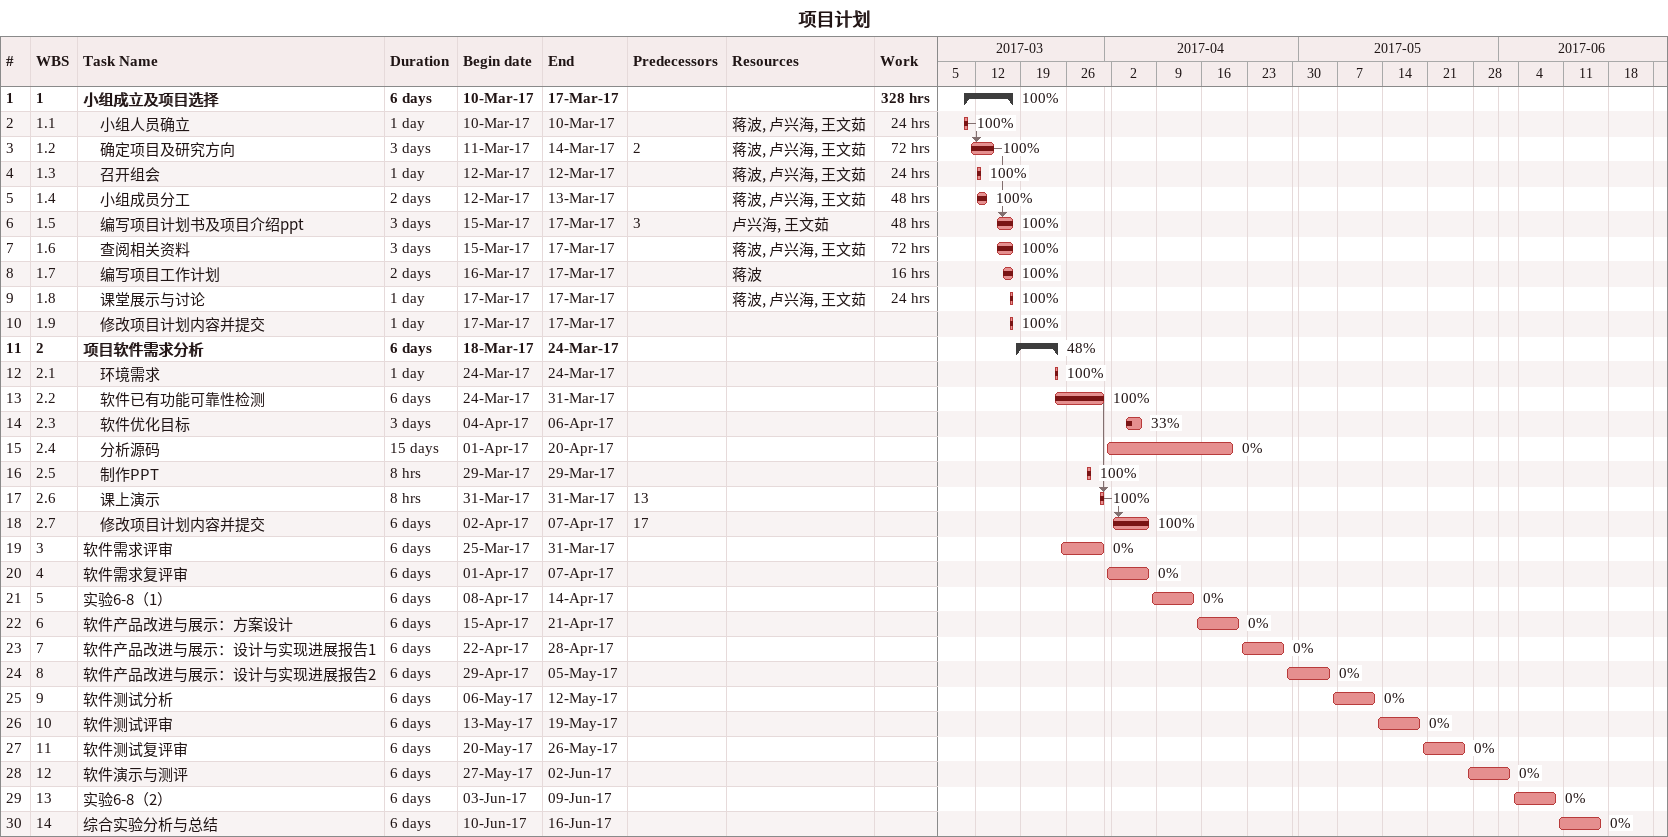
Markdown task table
项目计划

| ID | WBS | Task | Duration | Start | Finish | Predecessors | Resources | % complete | Work (h) |
|---|---|---|---|---|---|---|---|---|---|
| 1 | 1 | **小组成立及项目选择** | 6d | 2017-03-10 | 2017-03-17 |  |  | 100 | 328 |
| 2 | 1.1 | 小组人员确立 | 1d | 2017-03-10 | 2017-03-10 |  | 蒋波, 卢兴海, 王文茹 | 100 | 24 |
| 3 | 1.2 | 确定项目及研究方向 | 3d | 2017-03-11 | 2017-03-14 | 2 | 蒋波, 卢兴海, 王文茹 | 100 | 72 |
| 4 | 1.3 | 召开组会 | 1d | 2017-03-12 | 2017-03-12 |  | 蒋波, 卢兴海, 王文茹 | 100 | 24 |
| 5 | 1.4 | 小组成员分工 | 2d | 2017-03-12 | 2017-03-13 |  | 蒋波, 卢兴海, 王文茹 | 100 | 48 |
| 6 | 1.5 | 编写项目计划书及项目介绍ppt | 3d | 2017-03-15 | 2017-03-17 | 3 | 卢兴海, 王文茹 | 100 | 48 |
| 7 | 1.6 | 查阅相关资料 | 3d | 2017-03-15 | 2017-03-17 |  | 蒋波, 卢兴海, 王文茹 | 100 | 72 |
| 8 | 1.7 | 编写项目工作计划 | 2d | 2017-03-16 | 2017-03-17 |  | 蒋波 | 100 | 16 |
| 9 | 1.8 | 课堂展示与讨论 | 1d | 2017-03-17 | 2017-03-17 |  | 蒋波, 卢兴海, 王文茹 | 100 | 24 |
| 10 | 1.9 | 修改项目计划内容并提交 | 1d | 2017-03-17 | 2017-03-17 |  |  | 100 |  |
| 11 | 2 | **项目软件需求分析** | 6d | 2017-03-18 | 2017-03-24 |  |  | 48 |  |
| 12 | 2.1 | 环境需求 | 1d | 2017-03-24 | 2017-03-24 |  |  | 100 |  |
| 13 | 2.2 | 软件已有功能可靠性检测 | 6d | 2017-03-24 | 2017-03-31 |  |  | 100 |  |
| 14 | 2.3 | 软件优化目标 | 3d | 2017-04-04 | 2017-04-06 |  |  | 33 |  |
| 15 | 2.4 | 分析源码 | 15d | 2017-04-01 | 2017-04-20 |  |  | 0 |  |
| 16 | 2.5 | 制作PPT | 8h | 2017-03-29 | 2017-03-29 |  |  | 100 |  |
| 17 | 2.6 | 课上演示 | 8h | 2017-03-31 | 2017-03-31 | 13 |  | 100 |  |
| 18 | 2.7 | 修改项目计划内容并提交 | 6d | 2017-04-02 | 2017-04-07 | 17 |  | 100 |  |
| 19 | 3 | 软件需求评审 | 6d | 2017-03-25 | 2017-03-31 |  |  | 0 |  |
| 20 | 4 | 软件需求复评审 | 6d | 2017-04-01 | 2017-04-07 |  |  | 0 |  |
| 21 | 5 | 实验6-8（1） | 6d | 2017-04-08 | 2017-04-14 |  |  | 0 |  |
| 22 | 6 | 软件产品改进与展示：方案设计 | 6d | 2017-04-15 | 2017-04-21 |  |  | 0 |  |
| 23 | 7 | 软件产品改进与展示：设计与实现进展报告1 | 6d | 2017-04-22 | 2017-04-28 |  |  | 0 |  |
| 24 | 8 | 软件产品改进与展示：设计与实现进展报告2 | 6d | 2017-04-29 | 2017-05-05 |  |  | 0 |  |
| 25 | 9 | 软件测试分析 | 6d | 2017-05-06 | 2017-05-12 |  |  | 0 |  |
| 26 | 10 | 软件测试评审 | 6d | 2017-05-13 | 2017-05-19 |  |  | 0 |  |
| 27 | 11 | 软件测试复评审 | 6d | 2017-05-20 | 2017-05-26 |  |  | 0 |  |
| 28 | 12 | 软件演示与测评 | 6d | 2017-05-27 | 2017-06-02 |  |  | 0 |  |
| 29 | 13 | 实验6-8（2） | 6d | 2017-06-03 | 2017-06-09 |  |  | 0 |  |
| 30 | 14 | 综合实验分析与总结 | 6d | 2017-06-10 | 2017-06-16 |  |  | 0 |  |
